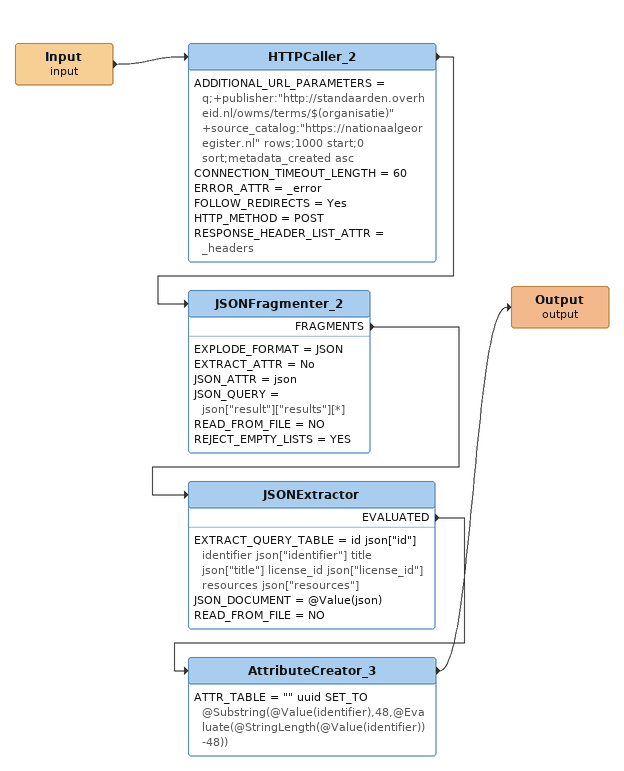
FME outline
Input (input)
    -> HTTPCaller_2
HTTPCaller_2
    ADDITIONAL_URL_PARAMETERS = q;+publisher:"http://standaarden.overheid.nl/owms/terms/$(organisatie)" +source_catalog:"https://nationaalgeoregister.nl" rows;1000 start;0 sort;metadata_created asc
    CONNECTION_TIMEOUT_LENGTH = 60
    ERROR_ATTR = _error
    FOLLOW_REDIRECTS = Yes
    HTTP_METHOD = POST
    RESPONSE_HEADER_LIST_ATTR = _headers
    -> JSONFragmenter_2
JSONFragmenter_2
    EXPLODE_FORMAT = JSON
    EXTRACT_ATTR = No
    JSON_ATTR = json
    JSON_QUERY = json["result"]["results"][*]
    READ_FROM_FILE = NO
    REJECT_EMPTY_LISTS = YES
    FRAGMENTS -> JSONExtractor
JSONExtractor
    EXTRACT_QUERY_TABLE = id json["id"] identifier json["identifier"] title json["title"] license_id json["license_id"] resources json["resources"]
    JSON_DOCUMENT = @Value(json)
    READ_FROM_FILE = NO
    EVALUATED -> AttributeCreator_3
AttributeCreator_3
    ATTR_TABLE = "" uuid SET_TO @Substring(@Value(identifier),48,@Evaluate(@StringLength(@Value(identifier))-48))
    -> Output (output)
Output (output)
